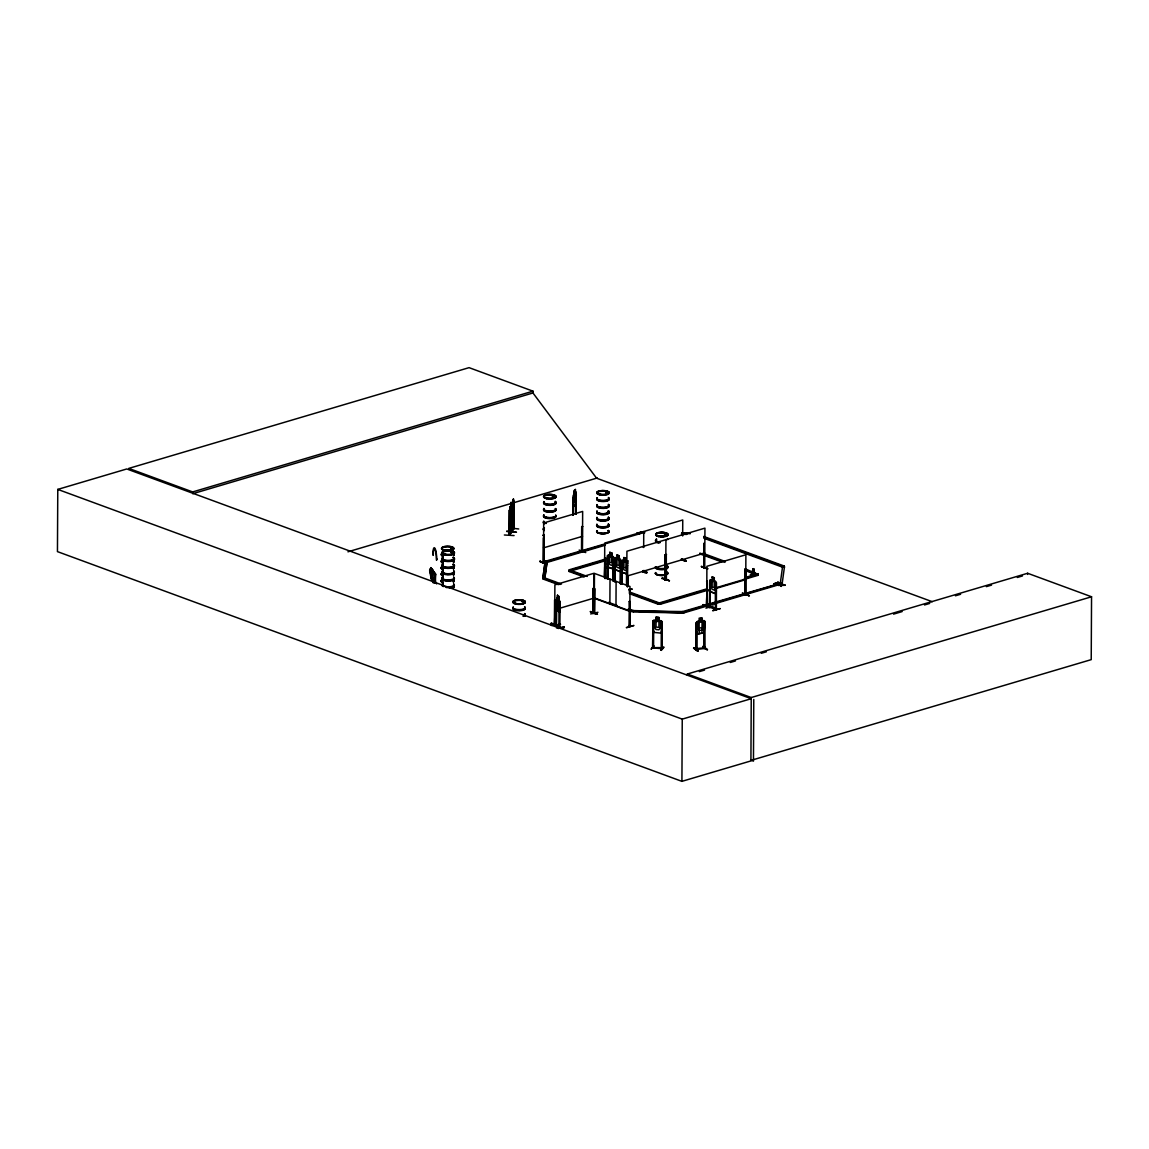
<?xml version="1.0" encoding="UTF-8"?>
<svg xmlns="http://www.w3.org/2000/svg" width="1149" height="1149" viewBox="0 0 1149 1149"><rect width="100%" height="100%" fill="white"/><g stroke="black" fill="none" stroke-linecap="round" stroke-linejoin="round"><path stroke-width="1.5" d="M191.797 492.892L126.778 468.964L57.78 489.402L57.45 551.621L681.917 781.349L750.915 760.925L751.245 697.544L687.332 674.018L687.317 675.181M532.964 392.972L532.978 391.163L469.065 367.651L128.76 468.404L192.673 491.93L192.673 493.74L532.964 392.972L596.575 478.199L932.27 601.703M429.755 569.243C430.329 578.062 428.807 565.495 430.573 570.421L430.818 569.243L432.656 573.581L432.225 577.301L432.283 572.015L431.45 572.791L430.703 569.66L430.645 574.759L431.45 574.055L432.182 577.143L430.559 573.279L430.774 576.784M430.559 570.292L430.818 567.592L432.67 570.507M430.53 575.434L430.832 567.707M431.263 579.067L431.263 577.645L432.067 578.407C432.742 581.653 430.372 577.688 432.067 579.843M431.521 579.053L431.564 576.999L434.94 582.773M434.882 573.739L435.6 574.802L431.607 568.698L435.629 574.012C434.681 586.277 437.209 581.394 433.949 581.968M431.794 579.857L432.067 578.407M435.155 574.759L431.938 568.683M433.13 582.701L433.345 579.268M433.216 578.277L432.57 570.421L433.36 572.518M433.317 582.658L433.331 579.197M433.503 578.895L433.776 577.832L433.977 582.6M433.748 579.24L433.776 577.832M434.107 582.629L433.676 578.507M433.101 578.924L434.178 578.837M435.37 574.629L435.284 583.017M504.354 534.989L514.077 535.578M509.768 534.946L509.481 509.984L509.122 535.19L513.79 528.454M509.481 509.984L509.222 534.903M509.61 535.161L509.984 507.011L509.739 508.433M511.592 532.346L511.133 502.185L510.458 515.556L511.52 511.607M511.549 532.346L511.707 531.14M511.061 532.303L511.449 512.497M509.553 535.161L511.75 532.131L511.966 505.115L513.459 498.881L513.862 508.303L512.799 512.253L512.727 499.93M512.095 531.585L511.894 530.953M513.431 499.025L513.416 502.084L514.034 501.28L514.264 502.07L513.79 529.1L513.574 511.262M513.589 528.741L513.775 510.975M514.02 501.395L511.994 505.129L511.793 531.915L513.933 528.138M506.738 531.527L516.476 532.246L506.723 531.125M544.885 563.455L539.886 561.229L544.928 563.053M561.488 584.08L544.741 577.918L543.319 579.11L544.741 578.694L547.068 561.646L545.143 561.602L542.816 578.651L544.741 578.694L547.053 562.421L545.775 561.157L547.053 562.421L605.221 545.201M543.951 561.775L543.376 563.01L544.109 562.78L544.238 537.89L543.348 538.005L543.132 562.924L543.951 562.68M543.822 562.694L544.238 537.89M543.046 577.028L545.143 561.602M555.47 599.778L554.45 624.769L554.579 599.893L555.47 599.778L555.412 624.668M554.45 623.85C556.777 623.591 553.086 623.505 554.651 624.884L554.881 584.855L593.889 573.294L593.76 613.322M555.8 625.157L556.303 600.18L556.533 625.372C556.303 627.21 564.159 629.307 556.13 625.042M556.188 606.543L556.762 597.581L559.893 601.329L559.462 612.273L559.707 609.501M557.466 598.37L557.538 595.168L557.495 610.607M557.782 625.602L551.089 623.131L557.825 625.544M557.437 595.182L558.687 596.23L559.261 600.826L559.348 628.115L559.477 602.909M558.601 611.541L558.73 596.173M559.664 628.072L559.893 601.329M560.568 624.338L551.333 625.473M564.159 627.038L558.213 628.474M584.18 577.013L569.114 571.47L569.243 569.803L605.178 559.161M570.536 571.053L570.536 570.277M572.791 515.24L572.877 497.46M573.121 515.283L573.236 495.621L575.979 491.858L576.195 514.034M573.394 514.996L573.667 494.228M574.385 493.539L574.299 490.465L575.434 489.46L575.864 498.896L574.371 502.788L573.897 495.133L574.399 490.465L575.434 489.46M575.577 514.278L575.635 505.388M575.908 514.321L576.295 494.487M585.76 552.583L579.168 550.055M581.696 526.659L582.586 526.544L581.696 526.659L581.495 551.563L582.529 551.405M581.925 526.745L581.782 551.664L582.529 550.5L581.724 550.744M582.227 551.348L582.356 526.457M597.394 614.284L590.299 611.512L597.049 613.968M590.643 613.939L597.954 612.273M592.712 612.518L593.76 612.374L593.171 613.509L592.927 588.532L593.818 588.417L592.927 588.532M593.157 588.618L593.143 613.494M593.401 613.221L593.573 588.331M594.622 613.379L594.191 612.503L595.096 612.632M594.248 613.48L594.464 573.423L629.968 586.478L629.824 626.521L629.551 625.286M594.722 613.652L594.995 588.762M604.331 576.956L605.078 557.911L605.207 578.55M604.561 577.042L604.733 543.075L682.75 519.98L682.664 535.98M604.977 578.478L605.078 557.911M607.16 578.924L607.462 555.613L609.731 555.326M607.404 578.852L607.534 555.599M607.764 579.153L607.519 557.524L608.008 579.067M609.717 555.47L609.746 552.252L611.929 553.057L612.891 563.34L611.785 565.38L609.746 564.633L608.668 561.789L608.697 556.073L609.803 555.441M609.875 604.029L610.018 579.139M613.078 581.107L613.178 559.764L614.04 559.922L613.178 559.764M613.322 581.021L613.437 559.692M613.667 581.322L613.781 559.994M613.925 581.25L614.083 558.026L613.322 556.691L608.266 554.938M614.37 581.581L614.729 560.166L615.218 581.724M614.614 581.509L614.672 558.27L616.941 557.969M614.974 581.796L614.471 560.252M615.979 606.27L616.108 581.38M616.927 558.127L616.956 554.91L619.139 555.714L620.101 565.983L618.995 568.037L616.956 567.29L615.878 564.432L615.907 558.716L617.013 558.098M620.288 583.749L620.388 562.421L621.25 562.565L620.388 562.421M620.532 583.678L620.647 562.349M620.877 583.979L620.991 562.637M621.135 583.893L621.293 560.669L619.124 558.773M621.293 584.123L621.666 562.723L622.155 584.281M621.552 584.051L621.681 560.798L622.485 560.109L627.512 561.962L628.23 563.225M621.896 584.353L621.408 562.795M625.903 561.43L626.076 558.256L623.806 557.48L622.815 566.988L623.893 569.832L625.932 570.579L627.038 568.54M626.32 627.569L633.946 625.473L626.693 627.684M626.507 585.114L626.607 566.27L627.498 566.17L627.397 586.722M626.751 585.2L626.923 551.233L704.94 528.138L704.725 568.195L703.992 568.367L703.964 543.376L703.763 568.281L704.581 567.132M627.167 586.636L627.498 566.17M627.814 586.521L627.871 575.864M628.072 586.45L628.13 575.778M629.149 626.32L629.537 601.315L630.097 626.42L629.178 626.306M629.609 626.492L629.537 601.315M684.043 612.819L682.75 611.555L682.664 612.977L633.386 611.972L632.051 610.981L682.75 611.555L782.196 582.73L782.182 583.505L780.272 582.687L781.564 583.936L684.043 612.819L638.758 611.44M633.386 611.972L633.472 610.564L628.46 608.711M637.192 533.208L641.602 531.743L640.208 533.05L637.192 533.208L640.079 533.265L637.207 532.691M644.187 570.478L642.578 571.671L643.383 570.522M642.693 570.708L642.923 571.742M642.593 571.628C644.359 568.784 642.119 573.739 646.844 572.69M643.67 547.527L643.742 531.527M644.661 532.906L644.675 532.131L640.912 532.518L641.602 531.743M643.296 571.053L646.686 572.216M646.901 572.202L646.643 572.619M651.253 648.883L653.479 646.155M652.934 621.049L652.646 647.935L652.819 620.991L653.925 620.015L661.192 620.733L662.183 621.925L661.953 648.855L662.197 623.821L661.25 623.85L662.197 623.821M652.891 646.858C652.417 648.366 658.952 647.059 661.982 647.921M653.752 622.988L652.79 623.017L653.752 622.988L653.551 647.835M655.95 620.216L655.964 617.157L659.081 617.458L658.937 620.647L660.517 621.796L660.488 627.512L658.923 629.81L656.007 629.523L654.456 626.909L654.485 621.192L656.05 620.331L656.065 617.272L658.952 617.587M707.181 589.523L657.846 604.115L657.86 603.34L629.393 592.87M659.267 603.699L659.282 602.923M708.473 589.997L660.574 604.173L660.574 603.397L629.135 591.836M660.847 650.262L663.548 647.088M661.02 647.821L661.02 648.725L661.221 647.72M661.336 623.749L661.206 648.625M662.327 578.421L669.422 580.676M665.4 579.613L666.276 554.536L666.377 579.556L664.826 579.814L666.219 578.493M664.955 554.924L665.041 579.929L664.955 554.924L666.506 554.608M665.932 539.685L665.716 579.742L666.463 578.608L665.185 578.981M666.276 554.536L666.219 579.398M681.932 559.276C681.07 561.459 683.411 558.069 681.659 559.146M682.003 560.181L681.702 559.161M681.199 559.132C691.124 561.057 683.626 562.866 682.176 558.989M682.391 558.974L681.932 560.181M681.917 781.349L682.247 719.13L57.78 489.402M685.852 561.143L682.506 559.405M704.136 647.864L695.964 648.596L696.064 649.63L696.237 622.772L697.242 621.552L704.107 620.69L704.998 621.595L704.983 648.424L695.935 649.53L696.15 622.744L697.285 621.652M696.811 648.467L697.084 649.487L696.94 648.481M697.917 650.966L693.967 647.95M693.522 648.122L697.472 651.153L697.989 650.564M699.152 633.587L699.138 618.191L702.14 617.803L701.924 633.2M709.464 607.548L703.087 604.575L709.823 607.089M703.087 646.284L707.54 649.76L703.159 646.327M704.222 623.505L704.265 648.524L704.222 623.505L705.041 623.39M703.877 568.224L703.964 543.376M704.337 648.496L704.998 647.361M705.931 608.18L713.242 606.026M707.181 605.092L706.592 606.327L707.324 606.112L707.224 581.135L706.448 606.184M707.037 649.817L703.087 646.815M706.477 606.184L707.224 581.135M714.305 580.805L716.473 582.701L716.358 609.473L709.522 607.16L709.91 582.198L710.139 607.419L710.398 606.356L709.464 606.241L710.197 606.5M703.073 605.006L709.838 607.505L709.924 580.288L712.121 580.001L711.087 580.748L711.059 586.464L712.136 589.322L714.175 590.069L715.281 588.015L715.31 582.299L714.233 580.877L714.319 577.746L712.05 576.97L714.247 577.818M709.651 582.284L709.565 607.203M712.107 580.159L712.136 576.942M712.624 610.521L720.265 608.582L712.954 610.751M715.468 609.387L715.568 584.453L716.114 609.588L715.353 609.329L715.698 608.367L716.358 609.473M715.568 584.453L715.626 609.243M746.017 594.521L749.392 595.785L742.699 593.344M742.34 592.985L749.047 595.771M745.529 593.746L744.71 594.895L745.572 569.789L745.758 594.765M753.629 573.696L756.459 574.83L753.342 575.663M753.773 699.454L753.457 761.141L751.202 760.322M756.789 574.83L756.789 574.055M717.019 587.455L758.081 575.304L745.069 569.732M744.825 568.698L758.211 574.399L744.408 578.579M777.011 583.132L774.009 583.807L777.011 583.132C778.146 580.848 778.692 583.864 777.873 582.141M777.586 583.836L776.738 584.812L776.882 583.333L774.512 583.477M776.738 584.812L777.586 583.319L780.631 583.678L777.715 583.118L778.404 582.342M781.334 584.712L778.318 585.387L782.182 583.735L782.038 585.214L784.954 585.272L782.038 584.697L781.061 586.392L781.205 584.927L778.333 584.87M781.061 586.392L781.909 584.913L784.954 584.755M778.318 585.387L781.334 585.229L782.182 583.735M782.584 567.189L784.02 565.983L782.584 567.189L703.906 538.235M784.508 567.218L782.598 566.414L780.272 583.462L781.564 583.936M1027.623 574.428L1027.623 573.265L687.332 674.018M1027.623 573.265L1091.55 596.776L1091.22 659.641L750.915 760.408M753.342 571.355L753.385 568.654L755.123 574.629L754.304 575.132L751.604 574.658L753.385 568.654M511.635 516.921L509.811 519.362L511.621 516.849L511.908 513.517M575.922 504.196L576.295 500.806L576.022 504.21L573.495 506.565L576.022 504.21M752.552 575.146L753.155 568.798L751.877 574.945M432.555 581.882L434.365 580.748L436.692 583.922M633.472 610.564L682.664 612.202M682.664 612.977L682.75 611.555M782.182 583.505L784.508 566.443M435.054 582.342L433.69 579.599M751.604 574.658L753.241 568.669L755.123 574.629M435.414 574.342L435.37 573.696M751.805 574.356L753.141 568.712M614.04 566.227L613.279 569.057L608.151 567.161L607.419 563.843M615.404 569.732L620.517 571.556L621.178 568.841M716.358 590.873L715.669 593.731L710.542 591.85L709.881 588.503L710.613 591.821M556.576 624.424L556.217 624.51M696.107 630.973L697.141 633.903L704.122 632.927L704.955 621.552L704.107 620.546L701.982 620.848M544.554 563.613L539.858 561.631M539.858 561.287L544.885 563.111M550.73 623.72L557.839 626.061L551.032 623.591M559.233 606.528L558.629 608.482L556.935 604.589L557.567 598.356M661.063 633.013L662.14 630.14L661.135 633.128L653.81 632.395L652.776 629.221M651.196 649.271L653.953 645.752M444.246 550.069L443.342 549.926L444.361 549.854A6.162 2.039 0.3 0 0 453.826 548.346A6.162 2.039 0.3 0 0 444.85 546.407A6.162 2.039 0.3 0 0 444.347 549.911L443.399 549.868L444.39 549.998M444.16 553.947L444.792 554.321A6.176 2.039 0.3 0 0 454.429 552.726A6.162 2.039 0.3 0 0 445.439 550.759A6.176 2.039 0.3 0 0 444.922 554.306M444.606 554.22L444.95 554.206A6.162 2.039 0.3 0 0 454.415 552.698A6.176 2.039 0.3 0 0 445.424 550.773A6.162 2.039 0.3 0 0 444.936 554.278L443.988 554.378M444.979 554.349L444.189 553.99L444.993 554.263M450.911 547.685L451.658 547.872L450.58 548.073M451.212 548.001L451.413 547.656M452.534 552.023L450.825 552.296L451.974 551.865M545.976 497.704L546.493 498.235A6.176 2.039 0.3 0 1 546.996 494.616A6.147 2.025 0.3 0 1 555.972 496.555A6.147 2.025 0.3 0 1 546.507 498.12L545.545 498.02L546.306 497.732M553.689 495.564L552.396 496.138L553.746 496.109M514.809 603.555L515.844 603.584A6.147 2.025 0.3 0 0 525.265 601.947A6.147 2.025 0.3 0 0 516.318 600.008A6.176 2.039 0.3 0 0 515.786 603.541L515.585 603.685M515.729 603.412L515.039 603.153L515.844 603.584A6.176 2.039 0.3 0 0 525.308 601.961A6.176 2.039 0.3 0 0 516.303 600.008A6.147 2.025 0.3 0 0 515.815 603.512M522.666 601.588C525.222 600.826 520.411 602.205 522.278 600.913M599.433 494.271L598.658 494.285L599.563 494.443A6.176 2.039 0.3 0 0 609.171 492.935A6.176 2.039 0.3 0 0 600.166 490.982A6.176 2.039 0.3 0 0 599.663 494.515L599.692 494.214A6.176 2.039 0.3 0 1 600.166 490.781A6.147 2.025 0.3 0 1 609.128 492.72A6.147 2.025 0.3 0 1 599.677 494.285L599.361 493.869M599.189 494.386L599.591 494.185A6.176 2.039 0.3 0 0 609.171 492.734A6.176 2.039 0.3 0 0 600.166 490.781A6.147 2.025 0.3 0 0 599.677 494.285L599.376 494.372M605.825 492.16L606.227 492.361M606.859 492.232L605.896 492.433M657.831 536.023L658.061 535.793M658.535 536.052L657.544 535.937L658.521 536.009A6.147 2.025 0.3 0 1 658.98 532.518A6.147 2.025 0.3 0 1 667.928 534.457A6.147 2.025 0.3 0 1 658.478 536.023A6.176 2.039 0.3 0 1 658.952 532.518A6.176 2.039 0.3 0 1 667.957 534.472A6.176 2.039 0.3 0 1 658.449 536.052L657.702 536.195M664.352 534.041L665.874 533.61M665.846 534.141L664.998 534.012M556.762 597.581L556.217 625.415L556.173 624.481M511.09 503.018L510.63 504.655L511.075 504.038M513.416 499.714L512.971 501.352L513.416 500.734M509.883 507.082L510.486 506.292M511.09 505.388L511.836 505.287M509.998 507.097L511.923 505.373M513.948 513.546L512.138 516.059L513.847 513.531M509.38 534.199L511.118 531.728M511.707 530.895L513.459 528.425M661.163 620.776L662.183 621.925M653.81 632.395L652.891 629.207M653.522 647.074L652.747 647.016M661.02 648.079L661.996 647.777M661.293 650.391L664.007 647.246M640.783 532.734L639.404 533.509L640.079 532.748M703.992 647.49L705.141 647.476M639.404 534.026L640.079 533.265M776.207 584.611L776.882 583.85M780.53 586.205L781.205 585.444M782.038 584.697L782.728 583.922M614.816 558.313L615.548 557.567M709.924 580.374L710.728 579.599M681.558 560.109L682.262 559.908M706.362 605.322L707.411 605.221L706.491 605.279M744.71 593.976L745.17 594.047M744.696 594.88L745.529 594.651M699.224 621.336L697.73 622.571L697.702 628.288L699.167 630.528L701.938 630.126L703.432 627.469L703.461 621.753L701.982 620.948M452.333 551.807L451.313 552.238M605.853 492.117L607.002 491.959M523.183 601.157L521.617 601.458M664.395 533.725L665.802 533.926M544.066 561.918L543.592 562.076M581.609 550.601L582.457 550.529M581.609 551.506L582.457 551.434L582.658 511.42L543.664 522.967L543.563 562.967M643.526 570.665L643.512 571.57M642.65 571.628L643.541 571.541M703.877 567.319L704.222 567.448M697.084 648.611L696.107 648.582M697.07 649.515L697.113 624.611L696.294 624.726M552.856 495.549L552.31 496.052L553.761 495.736M450.695 547.671L451.543 547.656M444.261 554.12L444.692 554.263M515.542 603.498L515.585 603.239M521.991 600.956L523.499 601.415M559.75 627.182L558.989 627.153M605.322 557.997L604.431 558.112M644.086 546.364L642.779 546.766L644.33 546.45M661.781 578.579L662.729 578.277M666.463 579.513L665.17 579.886M630.14 601.53L629.279 601.387M707.454 581.222L706.578 581.337M192.673 491.93L532.978 391.163M347.946 551.807L597.365 477.955M543.52 547.858L582.529 536.31M545.775 561.157L643.828 532.576M545.761 561.947L605.236 544.411M613.322 556.691L611.828 556.145L611.929 553.057L609.731 552.41M605.164 559.936L569.243 570.579L583.936 575.979M604.762 560.152L569.114 570.694L584.195 576.238M569.114 571.47L604.747 560.927M621.681 560.798L623.864 560.525M604.604 567.965L608.008 566.96M624.955 561.933L628.359 560.927M608.151 567.161L613.307 568.899M627.455 561.89L625.975 561.344L627.067 562.823M614.629 566.5L615.361 569.818L620.489 571.699M621.552 569.042L622.284 572.374L627.411 574.256M622.37 572.346L627.44 574.112M626.794 576.123L704.811 553.028M554.752 609.731L593.76 598.184M628.733 589.336L632.022 589.107L629.063 589.911M628.718 589.854L632.007 589.064M753.399 573.61L750.268 574.701L753.342 575.75M657.86 603.34L707.181 588.733M744.825 577.588L758.211 573.624M706.75 591.189L710.139 590.184M716.933 588.173L745.758 579.642M682.75 612.331L781.564 583.161M715.626 608.597L710.197 606.758M699.353 671.619L704.509 670.097M730.29 662.47L735.446 660.934M761.227 653.307L766.383 651.785M893.563 614.126L902.152 611.57M924.5 604.963L929.656 603.44M955.437 595.8L960.593 594.277M986.373 586.636L991.53 585.114M1017.31 577.473L1022.466 575.951M751.245 697.544L1091.55 596.776M682.247 719.13L751.245 698.707L193.463 493.51M695.964 649.501L696.94 649.386M704.969 647.505L704.179 647.619M553.559 496.095L552.726 496.095M546.364 498.149L546.45 498.12A6.176 2.039 0.3 0 0 556.001 496.569A6.176 2.039 0.3 0 0 546.996 494.616A6.147 2.025 0.3 0 0 546.507 498.12L546.091 497.876M443.514 549.811L444.275 549.825M706.779 606.299L706.879 566.299L745.888 554.752L745.672 594.809L744.954 594.981L744.925 569.99M699.224 621.236L697.242 621.552M699.21 622.356L701.982 621.968M699.181 628.072L701.953 627.684M697.141 633.903L704.122 632.927M556.288 606.528L556.691 609.918M556.475 627.986L564.188 627.095M558.041 628.201L564.188 627.498M558.012 628.316L564.331 627.641M606.859 492.447L605.71 492.375M664.768 533.624L665.917 533.696L664.697 534.17M752.423 574.141L753.299 574.055M629.336 625.271L629.609 625.587M433.101 579.182L434.423 579.197M430.43 573.351L429.769 572.231M432.527 579.613L430.674 576.697M774.009 583.807L777.011 583.649M781.909 585.43L784.954 585.272M606.557 492.074L605.911 492.217M594.938 612.776L594.292 612.561M715.999 608.654L710.455 606.686M681.63 532.877L690.434 533.064M681.544 533.509L690.334 533.696M681.529 534.285L686.815 534.4M545.143 562.378L547.053 562.421M542.816 577.875L544.741 577.918M543.448 562.076L544.181 561.861M451.126 547.297L451.456 547.513M451.471 552.267L452.261 552.181M514.278 501.998L513.862 513.603M511.923 513.33L512.267 515.93M509.05 527.822L518.702 528.971M652.661 647.907L662.097 648.682M606.844 492.045L605.825 491.844M701.407 566.759L706.463 568.597M669.091 580.748L662.126 578.004L669.436 580.733M590.399 611.929L597.394 614.342M682.434 535.017L682.018 535.29M708.043 568.784L701.335 566.342L706.764 568.568M643.541 571.326L647.246 572.575M642.937 571.613L646.327 572.777M702.757 605.121L709.838 607.505M703.648 536.425L784.02 565.983M703.906 537.459L784.006 566.759M702.973 553.301L724.732 561.315M699.87 553.1L724.976 562.349M699.87 553.89L721.629 561.89M745.069 570.522L758.081 575.304M710.657 579.627L715.755 581.451M616.941 555.068L618.981 555.814M623.878 557.61L625.918 558.357M710.671 591.749L715.698 593.588M615.476 557.595L620.575 559.419M628.187 565.121L627.928 565.193M569.243 569.803L587.283 576.439M630.815 593.229L660.574 604.173M629.393 593.645L657.846 604.115M543.319 578.335L560.066 584.496M608.611 602.363L616.984 605.437M628.704 609.746L633.472 611.34M543.319 579.11L558.385 584.654M595.211 598.212L632.051 611.756M594.335 598.313L629.839 611.369M693.895 648.022L697.974 651.081M558.486 596.575L557.782 595.972L558.486 597.595M557.567 599.376L558.673 600.324M557.524 605.092L558.629 606.04M556.604 609.846L559.462 612.273M556.533 624.726L559.391 627.239L556.217 624.769M431.607 568.698L435.141 574.04L435.098 582.988M431.263 577.645L434.25 581.767M429.999 570.062L429.985 571.9M696.251 630.973L697.213 633.788M753.643 568.798L754.922 574.917M754.304 575.132L753.529 568.669L753.442 575.218M573.624 506.45L573.337 503.793L573.595 506.58M511.951 513.273L512.239 516.059M453.051 566.457A6.162 2.039 0.3 0 1 453.438 568.008M443.026 568.712A6.162 2.039 0.3 0 1 441.704 566.716M453.123 554.235A6.162 2.039 0.3 0 1 453.51 555.786M443.083 556.489A6.162 2.039 0.3 0 1 441.762 554.493M453.108 553.086A6.162 2.039 0.3 0 1 453.51 554.637M443.097 555.34A6.162 2.039 0.3 0 1 441.776 553.344M453.079 561.1A6.162 2.039 0.3 0 1 453.467 562.651M443.054 563.355A6.162 2.039 0.3 0 1 441.733 561.358M453.166 560.683A6.248 2.068 0.3 0 1 453.568 562.263M442.983 562.981A6.248 2.068 0.3 0 1 441.647 560.956M453.166 560.324A6.248 2.068 0.3 0 1 453.568 561.904M442.983 562.622A6.248 2.068 0.3 0 1 441.647 560.597M453.094 559.951A6.162 2.039 0.3 0 1 453.482 561.502M443.04 562.206A6.162 2.039 0.3 0 1 441.733 560.209M453.194 553.818A6.248 2.068 0.3 0 1 453.596 555.398M443.011 556.116A6.248 2.068 0.3 0 1 441.69 554.077M453.194 553.459A6.248 2.068 0.3 0 1 453.596 555.039M443.011 555.757A6.248 2.068 0.3 0 1 441.69 553.732M453.036 566.845A6.162 2.039 0.3 0 1 453.438 568.396A6.162 2.039 0.3 0 0 453.036 566.888M442.997 569.373A6.176 2.039 0.3 0 1 441.69 567.376A6.176 2.039 0.3 0 0 442.997 569.401M453.065 566.615A6.176 2.039 0.3 0 1 453.467 568.181M442.997 568.884A6.176 2.039 0.3 0 1 441.69 566.888M453.036 567.477A6.162 2.039 0.3 0 1 453.438 569.028M443.011 569.732A6.162 2.039 0.3 0 1 441.704 567.735M453.482 586.536A6.162 2.039 0.3 0 1 453.338 587.584M453.022 573.796A6.162 2.039 0.3 0 1 453.41 575.362M442.968 576.066A6.162 2.039 0.3 0 1 441.661 574.069M453.008 572.647A6.162 2.039 0.3 0 1 453.41 574.213M442.997 574.902A6.162 2.039 0.3 0 1 441.676 572.92M453.51 581.179A6.162 2.039 0.3 0 1 453.367 582.227M442.954 582.931A6.162 2.039 0.3 0 1 441.633 580.934M453.065 580.259A6.248 2.068 0.3 0 1 453.467 581.839M442.882 582.543A6.248 2.068 0.3 0 1 441.546 580.518M453.065 579.9A6.248 2.068 0.3 0 1 453.467 581.48M442.882 582.198A6.248 2.068 0.3 0 1 441.546 580.173M453.539 580.015A6.162 2.039 0.3 0 1 453.381 581.078M442.939 581.782A6.162 2.039 0.3 0 1 441.633 579.785M453.094 573.394A6.248 2.068 0.3 0 1 453.496 574.974M442.911 575.678A6.248 2.068 0.3 0 1 441.575 573.653M453.094 573.035A6.248 2.068 0.3 0 1 453.496 574.615M442.911 575.333A6.248 2.068 0.3 0 1 441.589 573.308M453.51 586.694A6.176 2.039 0.3 0 1 453.352 587.757M453.654 565.452A6.162 2.039 0.3 0 1 447.895 568.396A6.162 2.039 0.3 0 1 443.011 565.236M452.821 564.59A6.248 2.068 0.3 0 1 452.792 567.391A6.248 2.068 0.3 0 1 444.361 567.577A6.248 2.068 0.3 0 1 442.925 564.82M453.625 570.823A6.162 2.039 0.3 0 1 447.866 573.753A6.162 2.039 0.3 0 1 442.983 570.608M453.654 570.981A6.176 2.039 0.3 0 1 447.866 573.926A6.176 2.039 0.3 0 1 442.968 570.766M452.85 557.725A6.248 2.068 0.3 0 1 452.821 560.525A6.248 2.068 0.3 0 1 444.404 560.712A6.248 2.068 0.3 0 1 442.968 557.954M453.683 564.303A6.162 2.039 0.3 0 1 447.909 567.247A6.162 2.039 0.3 0 1 443.011 564.087M453.711 558.586A6.162 2.039 0.3 0 1 447.938 561.531A6.162 2.039 0.3 0 1 443.04 558.371M452.821 564.245A6.248 2.068 0.3 0 1 452.792 567.032A6.248 2.068 0.3 0 1 444.376 567.233A6.248 2.068 0.3 0 1 442.925 564.475M452.85 557.38A6.248 2.068 0.3 0 1 452.821 560.166A6.248 2.068 0.3 0 1 444.404 560.367A6.248 2.068 0.3 0 1 442.968 557.595M453.697 557.437A6.162 2.039 0.3 0 1 447.938 560.382A6.162 2.039 0.3 0 1 443.054 557.222M453.553 585.028A6.162 2.039 0.3 0 1 449.403 587.929M442.221 585.286A6.162 2.039 0.3 0 1 442.911 584.812M453.654 584.611A6.248 2.068 0.3 0 1 452.864 586.895A6.248 2.068 0.3 0 1 446.185 587.498M441.848 585.416A6.248 2.068 0.3 0 1 442.825 584.396M453.625 571.843A6.162 2.039 0.3 0 1 447.866 574.773A6.162 2.039 0.3 0 1 442.983 571.628M453.654 571.484A6.176 2.039 0.3 0 1 447.866 574.428A6.176 2.039 0.3 0 1 442.954 571.268M453.683 577.746A6.248 2.068 0.3 0 1 447.837 580.733A6.248 2.068 0.3 0 1 442.868 577.53M453.568 583.879A6.162 2.039 0.3 0 1 452.807 586.119A6.162 2.039 0.3 0 1 446.214 586.722M444.764 586.478A6.162 2.039 0.3 0 1 442.609 585.688M442.063 585.186A6.162 2.039 0.3 0 1 442.896 583.663M453.611 578.162A6.162 2.039 0.3 0 1 447.837 581.107A6.162 2.039 0.3 0 1 442.939 577.947M453.654 584.267A6.248 2.068 0.3 0 1 452.864 586.536A6.248 2.068 0.3 0 1 446.185 587.139M443.471 586.55A6.248 2.068 0.3 0 1 442.537 586.105M441.977 585.588A6.248 2.068 0.3 0 1 442.825 584.037M453.683 577.387A6.248 2.068 0.3 0 1 447.837 580.374A6.248 2.068 0.3 0 1 442.868 577.171M453.596 577.013A6.162 2.039 0.3 0 1 447.837 579.943A6.162 2.039 0.3 0 1 442.954 576.798M524.619 614.27A6.248 2.068 0.3 0 1 524.317 616.338M524.648 607.404A6.248 2.068 0.3 0 1 519.621 610.392A6.248 2.068 0.3 0 1 513.143 607.663M524.533 613.537A6.162 2.039 0.3 0 1 523.212 615.965M524.562 607.821A6.162 2.039 0.3 0 1 519.607 610.751A6.162 2.039 0.3 0 1 513.23 608.08M524.619 613.911A6.248 2.068 0.3 0 1 523.269 616.381M524.662 607.045A6.248 2.068 0.3 0 1 519.621 610.033A6.248 2.068 0.3 0 1 513.143 607.318M524.576 606.672A6.162 2.039 0.3 0 1 519.621 609.602A6.162 2.039 0.3 0 1 513.23 606.931M524.533 614.686A6.162 2.039 0.3 0 1 524.921 616.237M555.771 509.797A6.162 2.039 0.3 0 1 549.466 512.224A6.162 2.039 0.3 0 1 543.894 509.553M555.312 508.878A6.248 2.068 0.3 0 1 550.285 511.865A6.248 2.068 0.3 0 1 543.807 509.136M555.728 515.599A6.147 2.025 0.3 0 1 549.437 518.027A6.147 2.025 0.3 0 1 543.879 515.355A6.176 2.039 0.3 0 0 549.437 518.055A6.176 2.039 0.3 0 0 555.771 515.599M555.728 515.169A6.147 2.025 0.3 0 1 549.437 517.596A6.147 2.025 0.3 0 1 543.879 514.924M555.771 515.312A6.176 2.039 0.3 0 1 549.437 517.768A6.176 2.039 0.3 0 1 543.836 515.068M555.355 502.012A6.248 2.068 0.3 0 1 550.314 505A6.248 2.068 0.3 0 1 543.836 502.271M555.771 508.648A6.162 2.039 0.3 0 1 549.481 511.075A6.162 2.039 0.3 0 1 543.894 508.404M555.269 502.429A6.162 2.039 0.3 0 1 550.314 505.359A6.162 2.039 0.3 0 1 543.937 502.688M555.326 508.519A6.248 2.068 0.3 0 1 550.285 511.506A6.248 2.068 0.3 0 1 543.807 508.792M555.355 501.653A6.248 2.068 0.3 0 1 550.328 504.641A6.248 2.068 0.3 0 1 543.836 501.926M555.269 501.266A6.162 2.039 0.3 0 1 550.314 504.21A6.162 2.039 0.3 0 1 543.937 501.538M555.728 516.16A6.147 2.025 0.3 0 1 549.437 518.601A6.147 2.025 0.3 0 1 543.879 515.93M555.757 515.829A6.176 2.039 0.3 0 1 549.437 518.285A6.176 2.039 0.3 0 1 543.836 515.585M546.364 523.456A6.162 2.039 0.3 0 1 543.822 521.1M544.109 529.933A6.248 2.068 0.3 0 1 544.396 527.879M544.181 529.531A6.162 2.039 0.3 0 1 543.779 527.966M544.209 523.815A6.162 2.039 0.3 0 1 543.822 522.249M544.138 523.427A6.248 2.068 0.3 0 1 543.736 521.847M544.095 530.292A6.248 2.068 0.3 0 1 544.396 528.224M545.071 523.527A6.248 2.068 0.3 0 1 543.736 521.488M544.181 530.68A6.162 2.039 0.3 0 1 543.779 529.129M544.166 536.023A6.147 2.025 0.3 0 1 543.779 534.472M544.166 536.425A6.147 2.025 0.3 0 1 543.779 534.874M608.396 505.459A6.162 2.039 0.3 0 1 603.44 508.404A6.162 2.039 0.3 0 1 597.063 505.718M608.482 505.043A6.248 2.068 0.3 0 1 603.455 508.03A6.248 2.068 0.3 0 1 596.963 505.316M608.352 511.262A6.147 2.025 0.3 0 1 603.412 514.192A6.147 2.025 0.3 0 1 597.049 511.52M608.381 510.989A6.176 2.039 0.3 0 1 603.412 513.933A6.176 2.039 0.3 0 1 597.006 511.248M608.525 498.178A6.248 2.068 0.3 0 1 603.484 501.165A6.248 2.068 0.3 0 1 597.006 498.451M608.396 504.31A6.162 2.039 0.3 0 1 603.44 507.255A6.162 2.039 0.3 0 1 597.063 504.569M608.424 498.594A6.162 2.039 0.3 0 1 603.469 501.538A6.162 2.039 0.3 0 1 597.092 498.853M608.482 504.698A6.248 2.068 0.3 0 1 603.455 507.686A6.248 2.068 0.3 0 1 596.977 504.957M608.525 497.833A6.248 2.068 0.3 0 1 603.484 500.806A6.248 2.068 0.3 0 1 597.006 498.092M608.439 497.445A6.162 2.039 0.3 0 1 603.484 500.375A6.162 2.039 0.3 0 1 597.107 497.704M608.381 511.204A6.176 2.039 0.3 0 1 603.412 514.163A6.176 2.039 0.3 0 1 597.006 511.477M608.295 525.036A6.162 2.039 0.3 0 1 603.34 527.966A6.162 2.039 0.3 0 1 596.963 525.294M608.381 524.619A6.248 2.068 0.3 0 1 603.354 527.606A6.248 2.068 0.3 0 1 596.862 524.892M608.252 530.795A6.147 2.025 0.3 0 1 603.311 533.725A6.176 2.039 0.3 0 1 596.906 531.053A6.147 2.025 0.3 0 0 603.311 533.725A6.176 2.039 0.3 0 0 608.281 530.781M608.252 530.393A6.147 2.025 0.3 0 1 603.311 533.323A6.147 2.025 0.3 0 1 596.949 530.651M608.352 511.836A6.147 2.025 0.3 0 1 603.412 514.766A6.147 2.025 0.3 0 1 597.035 512.095M608.281 530.551A6.176 2.039 0.3 0 1 603.311 533.495A6.176 2.039 0.3 0 1 596.906 530.809M608.381 511.492A6.176 2.039 0.3 0 1 603.412 514.436A6.176 2.039 0.3 0 1 597.006 511.75M608.424 517.754A6.248 2.068 0.3 0 1 603.383 520.741A6.248 2.068 0.3 0 1 596.906 518.027M608.295 523.887A6.162 2.039 0.3 0 1 603.34 526.817A6.162 2.039 0.3 0 1 596.963 524.145M608.324 518.17A6.162 2.039 0.3 0 1 603.369 521.1A6.162 2.039 0.3 0 1 596.992 518.429M608.381 524.274A6.248 2.068 0.3 0 1 603.354 527.247A6.248 2.068 0.3 0 1 596.862 524.533M608.424 517.395A6.248 2.068 0.3 0 1 603.383 520.382A6.248 2.068 0.3 0 1 596.906 517.668M608.338 517.021A6.162 2.039 0.3 0 1 603.383 519.951A6.162 2.039 0.3 0 1 597.006 517.28M659.885 542.026A6.162 2.039 0.3 0 1 656.567 538.967M667.239 539.183A6.162 2.039 0.3 0 1 667.784 539.685M658.42 542.946A6.162 2.039 0.3 0 1 656.567 540.116M659.856 542.802A6.248 2.068 0.3 0 1 656.496 539.7M659.856 542.443A6.248 2.068 0.3 0 1 656.496 539.341M667.081 566.773A6.162 2.039 0.3 0 1 662.126 569.703A6.162 2.039 0.3 0 1 655.749 567.032M667.181 566.356A6.248 2.068 0.3 0 1 662.959 569.301A6.248 2.068 0.3 0 1 655.375 567.161M667.052 572.532A6.147 2.025 0.3 0 1 662.097 575.462A6.176 2.039 0.3 0 1 655.706 572.791A6.147 2.025 0.3 0 0 662.097 575.462A6.176 2.039 0.3 0 0 667.081 572.518M667.052 572.145A6.147 2.025 0.3 0 1 662.901 575.046A6.147 2.025 0.3 0 1 655.447 572.934M667.081 572.288A6.176 2.039 0.3 0 1 662.111 575.232A6.176 2.039 0.3 0 1 655.706 572.547M667.095 565.624A6.162 2.039 0.3 0 1 663.705 568.453A6.162 2.039 0.3 0 1 655.605 566.931M667.181 566.012A6.248 2.068 0.3 0 1 662.959 568.956A6.248 2.068 0.3 0 1 655.375 566.802M430.803 570.766L430.789 573.624L432.081 575.592L432.096 572.733L430.803 570.766M510.501 507.384L510.472 513.1L511.19 506.422L510.501 507.384M512.842 504.081L512.799 509.797L513.517 503.104L512.842 504.081M574.414 494.616L574.385 500.332L575.347 499.398L575.376 493.682L574.414 494.616M574.601 490.882L574.601 491.901L575.218 490.278L574.601 490.882M609.789 556.475L609.76 562.177L611.799 562.938L611.828 557.222L609.789 556.475M610.176 553.028L611.483 554.536L610.176 553.028M616.999 559.118L616.97 564.834L619.009 565.581L619.038 559.865L616.999 559.118M617.386 555.685L618.693 557.179L617.386 555.685M623.936 561.674L623.907 567.391L625.946 568.137L625.975 562.421L623.936 561.674M624.324 558.227L625.631 559.735L624.324 558.227M656.05 621.35L656.022 627.067L658.923 627.354L658.966 621.638L656.05 621.35M656.582 617.832L656.582 618.851L658.449 619.038L658.463 618.018L656.582 617.832M699.727 618.708L699.727 619.742L701.493 619.483L701.508 618.464L699.727 618.708M712.179 581.15L712.15 586.866L714.19 587.613L714.218 581.911L712.179 581.15M712.567 577.717L713.874 579.225L712.567 577.717M436.965 559.118L436.505 560.295L436.39 558.285A6.937 1.465 86 0 0 434.882 549.495A6.937 1.465 86 0 0 433.317 553.789L433.13 555.369L432.972 553.301A8.316 1.752 86 0 1 434.853 548.145A8.316 1.752 86 0 1 436.663 558.687L436.965 559.118M509.912 519.362L509.725 516.59L509.811 519.362M444.347 550.515A6.162 2.039 0.3 0 0 453.826 548.935A6.162 2.039 0.3 0 0 444.85 546.996A6.162 2.039 0.3 0 0 444.347 550.515M444.333 550.184A6.176 2.039 0.3 0 0 453.841 548.604A6.176 2.039 0.3 0 0 444.835 546.651A6.176 2.039 0.3 0 0 444.333 550.184M441.704 567.103A6.162 2.039 0.3 0 0 443.026 569.1A6.162 2.039 0.3 0 1 441.704 567.146M453.453 568.669A6.176 2.039 0.3 0 0 453.065 567.118A6.176 2.039 0.3 0 1 453.453 568.698M453.338 587.958A6.162 2.039 0.3 0 0 453.482 586.909A6.176 2.039 0.3 0 1 453.352 587.986M447.866 574.184A6.162 2.039 0.3 0 0 453.625 571.24A6.176 2.039 0.3 0 1 447.866 574.213A6.176 2.039 0.3 0 1 442.954 571.053A6.162 2.039 0.3 0 0 447.866 574.184M444.936 554.866A6.162 2.039 0.3 0 0 454.401 553.301A6.162 2.039 0.3 0 0 445.439 551.348A6.162 2.039 0.3 0 0 444.936 554.866M444.922 554.522A6.176 2.039 0.3 0 0 454.429 552.942A6.176 2.039 0.3 0 0 445.424 550.989A6.176 2.039 0.3 0 0 444.922 554.522M515.815 604.087A6.147 2.025 0.3 0 0 525.265 602.521A6.147 2.025 0.3 0 0 516.318 600.568A6.147 2.025 0.3 0 0 515.815 604.087M515.786 603.771A6.176 2.039 0.3 0 0 525.308 602.191A6.176 2.039 0.3 0 0 516.289 600.238A6.176 2.039 0.3 0 0 515.786 603.771M546.507 498.709A6.147 2.025 0.3 0 0 555.958 497.144A6.147 2.025 0.3 0 0 547.01 495.205A6.147 2.025 0.3 0 0 546.507 498.709M546.493 498.364A6.176 2.039 0.3 0 0 556.001 496.785A6.176 2.039 0.3 0 0 546.996 494.846A6.176 2.039 0.3 0 0 546.493 498.364M543.736 534.644A6.176 2.039 0.3 0 0 544.138 536.21A6.176 2.039 0.3 0 1 543.736 534.63M603.412 513.747A6.147 2.025 0.3 0 0 608.352 510.817A6.147 2.025 0.3 0 1 603.412 513.761A6.147 2.025 0.3 0 1 597.049 511.104A6.147 2.025 0.3 0 0 603.412 513.747M599.677 494.889A6.147 2.025 0.3 0 0 609.128 493.309A6.147 2.025 0.3 0 0 600.18 491.37A6.147 2.025 0.3 0 0 599.677 494.889M658.463 536.597A6.147 2.025 0.3 0 0 667.928 535.032A6.147 2.025 0.3 0 0 658.966 533.093A6.147 2.025 0.3 0 0 658.463 536.597M658.449 536.281A6.176 2.039 0.3 0 0 667.957 534.702A6.176 2.039 0.3 0 0 658.952 532.748A6.176 2.039 0.3 0 0 658.449 536.281"/></g></svg>
